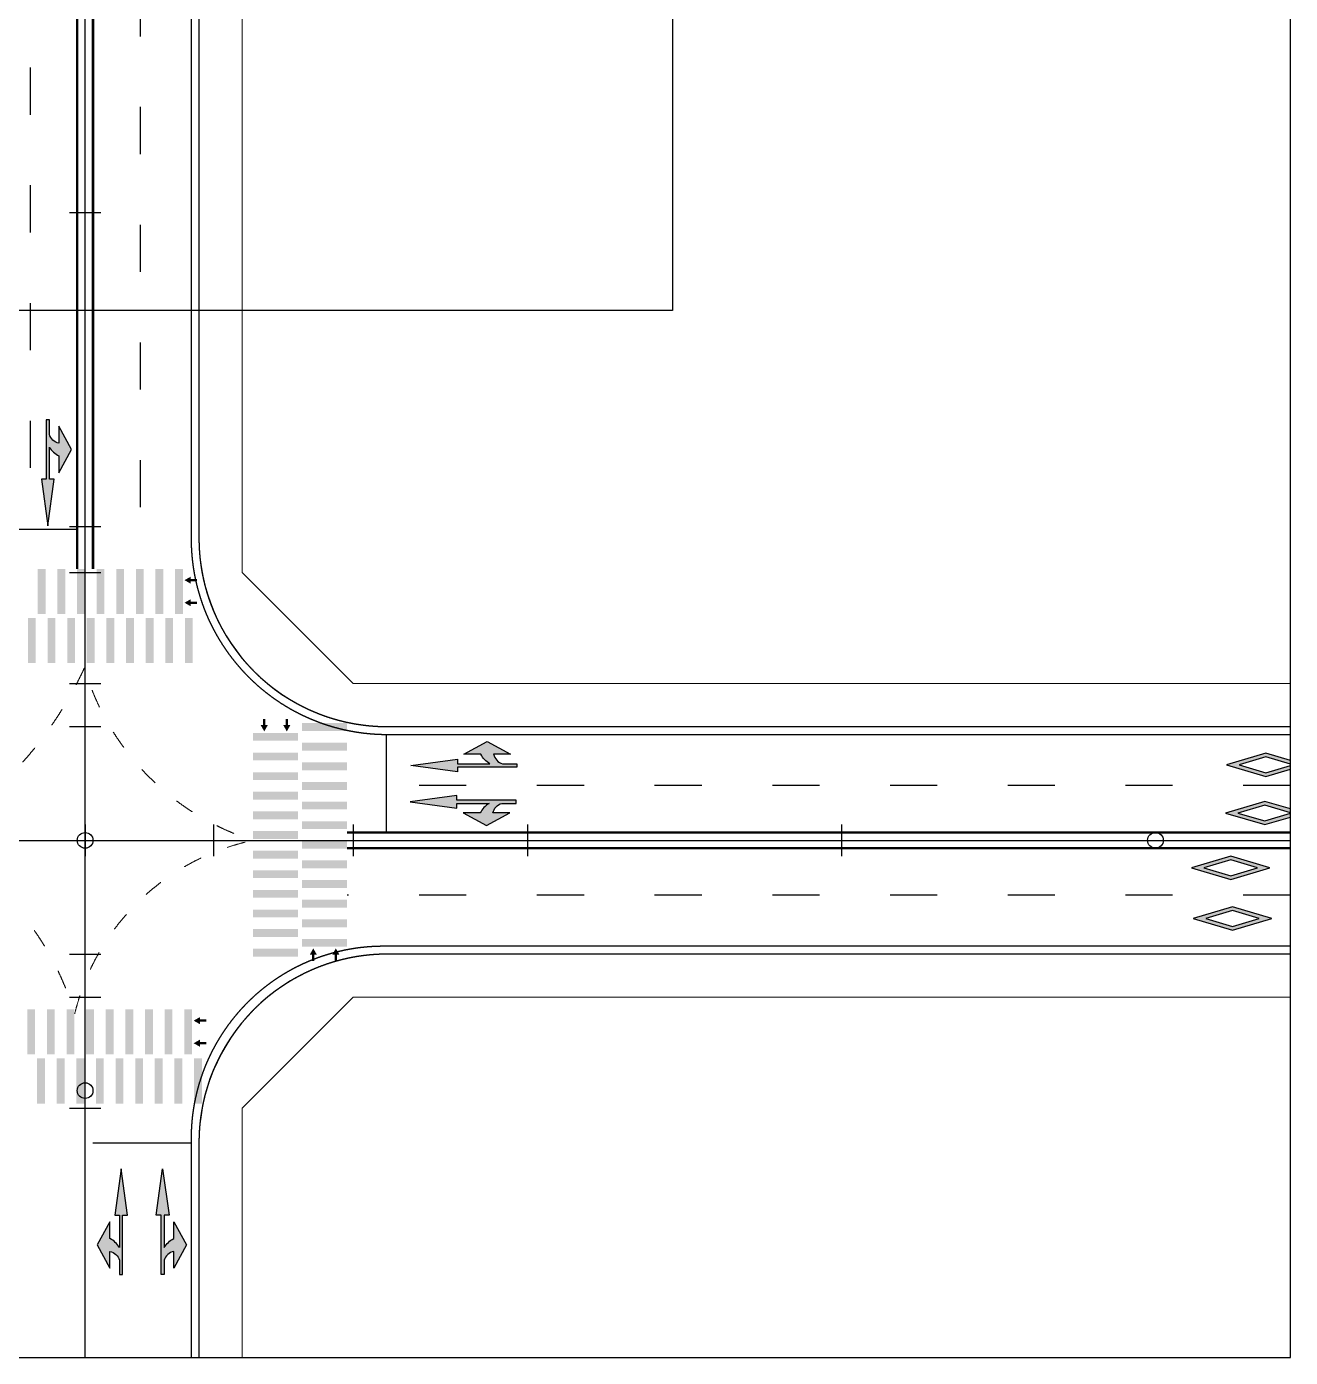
# Model space of a CAD drawing. Header units: millimetres. Extents: x -58335 to 291665, y -66693 to 213307.
# Drawn here: x 211154 to 291665, y -66693 to 18095 of the extents above; entities that cross this region are included whole.
import ezdxf
from ezdxf.xclip import XClip

# ---------------------------------------------------------------- set-up
doc = ezdxf.new("R2010")
doc.units = ezdxf.units.MM
doc.header["$LTSCALE"] = 1000
doc.header["$XCLIPFRAME"] = 0
doc.linetypes.add('X-SITE$0$ACAD_ISO03W100', pattern=[30, 12, -18])
doc.linetypes.add('X-SITE$0$H1', pattern=[1.5, 1, -0.5])
doc.layers.add('NOPLOT', color=193, linetype='Continuous', plot=False)
doc.layers.add('X-SITE$0$NOPLOT', color=193, linetype='Continuous', plot=False)
for name, color, linetype, lineweight in [('X-SITE$0$--토지이용계획선', 251, 'Continuous', 5), ('X-SITE$0$-교차로 유도선', 7, 'Continuous', 0), ('X-SITE$0$-변경 블럭 외곽-', 252, 'Continuous', 0)]:
    doc.layers.add(name, color=color, linetype=linetype, lineweight=lineweight)
for name, color, linetype in [('X-SITE$0$-보도선', 7, 'Continuous'), ('X-SITE$0$0-교차로_횡단보도', 7, 'Continuous'), ('X-SITE$0$0-노면표시', 7, 'Continuous'), ('X-SITE$0$A-FUR', 252, 'X-SITE$0$H1'), ('X-SITE$0$A-전기충전기', 1, 'Continuous'), ('X-SITE$0$도로중심선', 9, 'Continuous'), ('X-SITE$0$도로체인', 9, 'Continuous'), ('X-SITE$0$차선계획', 7, 'Continuous')]:
    doc.layers.add(name, color=color, linetype=linetype)

# ---------------------------------------------------------------- blocks, each defined once
blk = doc.blocks.new('X-SITE$0$SITE-2')
at = {"layer": 'X-SITE$0$도로중심선', "color": 252}
blk.add_lwpolyline([(184746.3494462992, 192619.8766052908), (184314.0666754325, 192619.8766571984, 0.4142079704072086), (184297.0669999999, 192602.8766572015), (184297.0669999999, 192435.5697927888, 0.4142179982388057), (184314.0672574644, 192418.5697927907), (184746.3494462992, 192418.569758324)], format="xyb", dxfattribs=at)
for points in [[(184494.567, 192418.56979911), (184494.567, 192619.876639576)], [(184494.567, 192245.6284769315), (184494.567, 192418.5697991098)]]:
    blk.add_lwpolyline(points, dxfattribs=at)
at = {"layer": 'X-SITE$0$도로체인', "color": 252}
for p, q in [((184493.567, 192458.56979911), (184495.567, 192458.56979911)), ((184493.567, 192438.56979911), (184495.567, 192438.56979911)), ((184493.567, 192435.6408667872), (184495.567, 192435.6408667872)), ((184493.567, 192428.5697991098), (184495.567, 192428.5697991098)), ((184493.567, 192425.8197991099), (184495.567, 192425.8197991099)), ((184494.5670000798, 192419.5697783992), (184494.5669999203, 192417.5697783992)), ((184502.7533408124, 192419.5726504357), (184502.7533711024, 192417.5726504359)), ((184511.638068866, 192419.5697770381), (184511.6380687064, 192417.5697770381)), ((184522.7533408101, 192419.5729533351), (184522.7533711001, 192417.5729533353)), ((184542.7533408078, 192419.5732562345), (184542.7533710978, 192417.5732562347)), ((184493.567, 192411.3197991098), (184495.567, 192411.3197991098)), ((184493.567, 192408.5697991098), (184495.567, 192408.5697991098)), ((184493.567, 192401.4987301334), (184495.567, 192401.4987301334))]:
    blk.add_line(p, q, dxfattribs=at)
for centre in [(184494.567, 192418.56979911), (184494.567, 192418.5697991098), (184562.7533559505, 192418.5735591339), (184494.567, 192402.623827831)]:
    blk.add_circle(centre, 0.5, dxfattribs=at)
blk = doc.blocks.new('X-SITE$0$A$C58c92af8')
at = {"layer": 'X-SITE$0$0-노면표시'}
h = blk.add_hatch(color=252, dxfattribs=at)
edge = h.paths.add_edge_path()
edge.add_line((502706.2534089759, 298716.3228899573), (502706.0679078773, 299637.2003523444))
edge.add_line((502706.0679078773, 299637.2003523444), (502503.5679097846, 299637.1595605647))
edge.add_line((502503.5679097846, 299637.1595605647), (502504.3293595985, 295857.1596372759))
edge.add_line((502504.3293595985, 295857.1596372759), (502200.5793634132, 295857.0984496211))
edge.add_line((502200.5793634132, 295857.0984496211), (502606.1776357368, 292887.1800933813))
edge.add_line((502606.1776357368, 292887.1800933813), (503010.5793481544, 295857.2616170382))
edge.add_line((503010.5793481544, 295857.2616170382), (502706.8293538764, 295857.2004290854))
edge.add_line((502706.8293538764, 295857.2004290854), (502706.4165769294, 297906.3229061996))
edge.add_arc((503980.3327832384, 298669.4497000751), 1485.00000142343, 210.9232963039428, 243.3404226737067)
edge.add_line((503314.0302034095, 297342.3227745926), (503314.2477594092, 296262.3227965271))
edge.add_line((503314.2477594092, 296262.3227965271), (504123.9486032203, 297747.4859335457))
edge.add_line((504123.9486032203, 297747.4859335457), (503313.6494775489, 299232.3227362966))
edge.add_line((503313.6494775489, 299232.3227362966), (503313.867035456, 298152.3227579033))
edge.add_arc((503483.4906200353, 298944.3630607248), 810.0000010735894, 196.3516052973984, 257.9121136349662, ccw=False)
h = blk.add_hatch(color=252, dxfattribs=at)
edge = h.paths.add_edge_path()
edge.add_line((531573.8400674537, 277723.7333407437), (532494.7175298408, 277723.9188424682))
edge.add_line((532494.7175298408, 277723.9188424682), (532494.758322306, 277521.4188468789))
edge.add_line((532494.758322306, 277521.4188468789), (528714.7583985999, 277520.6574007904))
edge.add_line((528714.7583985999, 277520.6574007904), (528714.8195863441, 277216.9074066018))
edge.add_line((528714.8195863441, 277216.9074066018), (525744.7380624488, 277621.3091189598))
edge.add_line((525744.7380624488, 277621.3091189598), (528714.6564183906, 278026.9073903596))
edge.add_line((528714.6564183906, 278026.9073903596), (528714.7176061347, 277723.1573963796))
edge.add_line((528714.7176061347, 277723.1573963796), (530763.8400827125, 277723.5701735651))
edge.add_arc((531526.4535737082, 278997.7937259439), 1484.999999355468, 206.6826608540005, 239.0997872237634, ccw=False)
edge.add_line((530199.5952001289, 278330.9565235113), (529119.595223017, 278330.7389672732))
edge.add_line((529119.595223017, 278330.7389672732), (530604.4320264533, 279141.0380906796))
edge.add_line((530604.4320264533, 279141.0380906796), (532089.5951638892, 278331.3372468983))
edge.add_line((532089.5951638892, 278331.3372468983), (531009.5951848701, 278331.1196906602))
edge.add_arc((531801.5670835082, 278501.0623608856), 809.9999996271101, 192.1109698715001, 253.6714782090676)
h = blk.add_hatch(color=252, dxfattribs=at)
h.dxf.hatch_style = 1
h.paths.add_polyline_path([(577706.5577150062, 277667.5573986208), (580206.5458722785, 276925.0574725305), (582706.5577150062, 277667.5573986208), (580206.5458722785, 278410.0573247408)])
h.paths.add_polyline_path([(578499.3932443336, 277667.5573986208), (580206.5461793616, 278174.5841716265), (581913.7152867988, 277667.5573986208), (580206.5461793616, 277160.5306256448)], flags=16)
h = blk.add_hatch(color=252, dxfattribs=at)
edge = h.paths.add_edge_path()
edge.add_line((531529.6249395087, 275205.004780445), (532450.5024018958, 275205.1902828848))
edge.add_line((532450.5024018958, 275205.1902828848), (532450.461611338, 275407.6902791595))
edge.add_line((532450.461611338, 275407.6902791595), (528670.4616876319, 275406.9288315808))
edge.add_line((528670.4616876319, 275406.9288315808), (528670.4004979804, 275710.6788257097))
edge.add_line((528670.4004979804, 275710.6788257097), (525700.482143946, 275305.0805541908))
edge.add_line((525700.482143946, 275305.0805541908), (528670.5636659339, 274900.6788420712))
edge.add_line((528670.5636659339, 274900.6788420712), (528670.5024781898, 275204.4288360511))
edge.add_line((528670.5024781898, 275204.4288360511), (530719.6249547675, 275204.8416132068))
edge.add_arc((531482.7517454649, 273930.9254078216), 1484.999998997637, 120.9232962170668, 153.3404225868304)
edge.add_line((530155.6248231605, 274597.2279885744), (529075.6248460487, 274597.010431621))
edge.add_line((529075.6248460487, 274597.010431621), (530560.7879834846, 273787.309588555))
edge.add_line((530560.7879834846, 273787.309588555), (532045.6247850135, 274597.6087119614))
edge.add_line((532045.6247850135, 274597.6087119614), (530965.6248079017, 274597.3911557531))
edge.add_arc((531757.6651089987, 274427.7675706549), 809.9999994958948, 106.3516052359638, 167.9121135735361, ccw=False)
h = blk.add_hatch(color=252, dxfattribs=at)
h.dxf.hatch_style = 1
h.paths.add_polyline_path([(577630.5537992194, 274591.5702020263), (580130.5419564918, 273849.070275936), (582630.5537992194, 274591.5702020263), (580130.5419564918, 275334.0701281463)])
h.paths.add_polyline_path([(578423.3893247321, 274591.5702020263), (580130.5422597602, 275098.596975032), (581837.7113671973, 274591.5702020263), (580130.5422597602, 274084.5434290504)], flags=16)
h = blk.add_hatch(color=252, dxfattribs=at)
h.dxf.hatch_style = 1
h.paths.add_polyline_path([(575464.6680513099, 271097.8369021451), (577964.6562085822, 270355.336976025), (580464.6680513099, 271097.8369021451), (577964.6562085822, 271840.3368282651)])
h.paths.add_polyline_path([(576257.5035787299, 271097.8369021451), (577964.656513758, 271604.8636751508), (579671.8256211951, 271097.8369021451), (577964.656513758, 270590.8101291691)], flags=16)
h = blk.add_hatch(color=252, dxfattribs=at)
h.dxf.hatch_style = 1
h.paths.add_polyline_path([(575578.6641050056, 267869.9465347861), (578078.6522622779, 267127.4466086661), (580578.6641050056, 267869.9465347861), (578078.6522622779, 268612.4464609062)])
h.paths.add_polyline_path([(576371.499634333, 267869.9465347861), (578078.6525674537, 268376.9733077919), (579785.8216767982, 267869.9465347861), (578078.6525674537, 267362.9197618102)], flags=16)
h = blk.add_hatch(color=252, dxfattribs=at)
edge = h.paths.add_edge_path()
edge.add_line((507171.421766825, 246099.498533014), (507171.607269831, 245178.6210706269))
edge.add_line((507171.607269831, 245178.6210706269), (507374.1072660163, 245178.6618624066))
edge.add_line((507374.1072660163, 245178.6618624066), (507373.3458162025, 248958.6617856955))
edge.add_line((507373.3458162025, 248958.6617856955), (507677.0958123878, 248958.7229733502))
edge.add_line((507677.0958123878, 248958.7229733502), (507271.4975400642, 251928.64132959))
edge.add_line((507271.4975400642, 251928.64132959), (506867.0958276466, 248958.5598059332))
edge.add_line((506867.0958276466, 248958.5598059332), (507170.8458219245, 248958.6209938859))
edge.add_line((507170.8458219245, 248958.6209938859), (507171.2585988715, 246909.4985167717))
edge.add_arc((505897.3423935162, 246146.3717261769), 1484.999998919396, 30.92329621426495, 63.34042258402827)
edge.add_line((506563.6449742988, 247473.4986483788), (506563.4274163917, 248553.4986264443))
edge.add_line((506563.4274163917, 248553.4986264443), (505753.726574488, 247068.3354894256))
edge.add_line((505753.726574488, 247068.3354894256), (506564.025698252, 245583.4986866747))
edge.add_line((506564.025698252, 245583.4986866747), (506563.8081422523, 246663.4986650681))
edge.add_arc((506394.1845567193, 245871.4583638476), 809.9999997077111, 16.351605207717, 77.91211354528662, ccw=False)
h = blk.add_hatch(color=252, dxfattribs=at)
edge = h.paths.add_edge_path()
edge.add_line((510025.0389676765, 246099.9676708614), (510025.2244706824, 245179.0902084445))
edge.add_line((510025.2244706824, 245179.0902084445), (509822.7244744971, 245179.049416635))
edge.add_line((509822.7244744971, 245179.049416635), (509821.9630265906, 248959.0493399238))
edge.add_line((509821.9630265906, 248959.0493399238), (509518.21303422, 248958.988152269))
edge.add_line((509518.21303422, 248958.988152269), (509922.6147466376, 251929.0696756279))
edge.add_line((509922.6147466376, 251929.0696756279), (510328.2130170539, 248959.1513191198))
edge.add_line((510328.2130170539, 248959.1513191198), (510024.4630246833, 248959.0901317333))
edge.add_line((510024.4630246833, 248959.0901317333), (510024.8758016303, 246909.9676545595))
edge.add_arc((511299.0993530394, 246147.3541655613), 1484.999997497539, 116.68266090091299, 149.0997872706767, ccw=False)
edge.add_line((510632.2621503547, 247474.2125369345), (510632.0445943549, 248554.2125150596))
edge.add_line((510632.0445943549, 248554.2125150596), (511442.343718119, 247069.375712428))
edge.add_line((511442.343718119, 247069.375712428), (510632.6428743079, 245584.2125753199))
edge.add_line((510632.6428743079, 245584.2125753199), (510632.4253183082, 246664.2125537132))
edge.add_arc((510802.3679884012, 245872.2406543406), 810.0000003174607, 102.1109698514372, 163.6714781890055)
at = {"layer": 'X-SITE$0$--토지이용계획선', "color": 251, "lineweight": 0}
blk.add_line((514985.8791127875, 457084.5274449324), (514985.8791127875, 289919.8236322438), dxfattribs=at)
at = {"layer": 'X-SITE$0$--토지이용계획선', "color": 252, "lineweight": 0}
for points in [[(514985.8791127875, 289919.8236322438), (522056.9467893317, 282848.7537371849)], [(522056.9467893317, 262848.7537371849), (514985.8791127875, 255777.686978433)]]:
    blk.add_lwpolyline(points, dxfattribs=at)
at = {"layer": 'X-SITE$0$--토지이용계획선', "color": 251, "lineweight": 0}
for points in [[(636935.6999765113, 282848.7388130461), (522056.9467893317, 282848.7537371849)], [(756768.3254120015, 262848.7232453653), (522056.9467893317, 262848.7537371551)]]:
    blk.add_lwpolyline(points, dxfattribs=at)
at = {"layer": 'X-SITE$0$-교차로 유도선', "color": 252, "linetype": 'X-SITE$0$ACAD_ISO03W100', "ltscale": 0.1, "flags": 128}
blk.add_lwpolyline([(504937.4783216193, 283833.1618556117, -0.1539089897089894), (494985.8787465766, 272905.1305840944, -0.2095478898976111), (504315.5217881873, 261768.505657438, -0.2894471455761055), (515676.9529557899, 272848.7540338968, -0.2486404513216439), (504937.4783216193, 283833.1618555521)], format="xyb", dxfattribs=at)
at = {"layer": 'X-SITE$0$-변경 블럭 외곽-', "lineweight": 0}
for p, q in [((514985.8787773866, 457084.5277598591), (514985.8787773866, 289919.8239471295)), ((514985.8787773866, 289919.8239471295), (522056.9464547094, 282848.7540520725)), ((522056.9464547094, 282848.7540520725), (636935.6996422391, 282848.7391279542)), ((522056.9467794616, 262848.7537272738), (514985.8791021854, 255777.6869685387)), ((784542.3625469208, 262848.7196273168), (522056.9467794616, 262848.7537272738)), ((514985.8791021854, 255777.6869685387), (514985.8791021854, 186505.6089381685))]:
    blk.add_line(p, q, dxfattribs=at)
at = {"layer": 'X-SITE$0$-보도선'}
for p, q in [((512235.8791023307, 453348.7559451337), (512235.8791023307, 292098.7534439142)), ((524235.8775433116, 280098.7534439142), (636092.913799148, 280098.7389114972)), ((774393.3355477266, 265598.7209435876), (524235.8806614093, 265598.753443944)), ((512235.8791023605, 253598.753443944), (512235.8791023605, 187348.8325524803))]:
    blk.add_line(p, q, dxfattribs=at)
at = {"layer": 'X-SITE$0$-보도선', "color": 252}
blk.add_lwpolyline([(512235.8791127875, 292098.7534537946, 0.4142135243205409), (524235.8775525764, 280098.7534537946), (636092.9138112739, 280098.7389213776, 0.4142136004256387), (645092.9149785712, 289098.7389213776), (645092.9149785712, 457905.6581065988, 0.4142135243205576), (636092.916147776, 466905.6581065988), (524235.8806710914, 466905.672638986, 0.4142136004255744), (512235.8791127875, 454905.672638986), (512235.8791127875, 453348.7559550737)], format="xyb", close=True, dxfattribs=at)
blk.add_lwpolyline([(756768.3254120015, 265598.7232433618), (524235.8806710914, 265598.753453884, 0.414213600425674), (512235.8791127875, 253598.753453884), (512235.8791127875, 187348.8325623905, 0.4142135243205576), (521235.8779435828, 178348.8325623905), (756768.3254120015, 178348.8019621079)], format="xyb", dxfattribs=at)
at = {"layer": 'X-SITE$0$-보도선'}
for centre, radius, start, end in [((524235.8791023383, 292098.7534439219), 12000.00000000768, 180, 269.999992556161), ((524235.8791023672, 253598.7534439375), 12000.00000000662, 89.99999255616102, 180)]:
    blk.add_arc(centre, radius, start, end, dxfattribs=at)
at = {"layer": 'X-SITE$0$0-교차로_횡단보도', "color": 252}
for points in [[(501965.5880799964, 287270.0606780683), (501965.5880799964, 290145.0606780683), (502465.5880799964, 287270.0606780683), (502465.5880799964, 290145.0606780683)], [(503215.5880799964, 287270.0606780683), (503215.5880799964, 290145.0606780683), (503715.5880799964, 287270.0606780683), (503715.5880799964, 290145.0606780683)], [(504465.5880799964, 287270.0606780683), (504465.5880799964, 290145.0606780683), (504965.5880799964, 287270.0606780683), (504965.5880799964, 290145.0606780683)], [(505715.5880799964, 287270.0606780683), (505715.5880799964, 290145.0606780683), (506215.5880799964, 287270.0606780683), (506215.5880799964, 290145.0606780683)], [(506965.5880799964, 287270.0606780683), (506965.5880799964, 290145.0606780683), (507465.5880799964, 287270.0606780683), (507465.5880799964, 290145.0606780683)], [(508215.5880799964, 287270.0606780683), (508215.5880799964, 290145.0606780683), (508715.5880799964, 287270.0606780683), (508715.5880799964, 290145.0606780683)], [(509465.5880799964, 287270.0606780683), (509465.5880799964, 290145.0606780683), (509965.5880799964, 287270.0606780683), (509965.5880799964, 290145.0606780683)], [(510715.5880799964, 287270.0606780683), (510715.5880799964, 290145.0606780683), (511215.5880799964, 287270.0606780683), (511215.5880799964, 290145.0606780683)], [(511315.5880799964, 289426.3106780683), (511715.5880799964, 289651.3106780683), (511715.5880799964, 289201.3106780683), (511715.5880799964, 289651.3106780683)], [(511715.5880799964, 289351.3106780683), (512115.5880799964, 289351.3106780683), (511715.5880799964, 289501.3106780683), (512115.5880799964, 289501.3106780683)], [(511315.5880799964, 287988.8106780683), (511715.5880799964, 288213.8106780683), (511715.5880799964, 287763.8106780683), (511715.5880799964, 288213.8106780683)], [(511715.5880799964, 287913.8106780683), (512115.5880799964, 287913.8106780683), (511715.5880799964, 288063.8106780683), (512115.5880799964, 288063.8106780683)], [(501340.5880799964, 287020.0606780683), (501340.5880799964, 284145.0606780683), (501840.5880799964, 287020.0606780683), (501840.5880799964, 284145.0606780683)], [(502590.5880799964, 287020.0606780683), (502590.5880799964, 284145.0606780683), (503090.5880799964, 287020.0606780683), (503090.5880799964, 284145.0606780683)], [(503840.5880799964, 287020.0606780683), (503840.5880799964, 284145.0606780683), (504340.5880799964, 287020.0606780683), (504340.5880799964, 284145.0606780683)], [(505090.5880799964, 287020.0606780683), (505090.5880799964, 284145.0606780683), (505590.5880799964, 287020.0606780683), (505590.5880799964, 284145.0606780683)], [(506340.5880799964, 287020.0606780683), (506340.5880799964, 284145.0606780683), (506840.5880799964, 287020.0606780683), (506840.5880799964, 284145.0606780683)], [(507590.5880799964, 287020.0606780683), (507590.5880799964, 284145.0606780683), (508090.5880799964, 287020.0606780683), (508090.5880799964, 284145.0606780683)], [(508840.5880799964, 287020.0606780683), (508840.5880799964, 284145.0606780683), (509340.5880799964, 287020.0606780683), (509340.5880799964, 284145.0606780683)], [(510090.5880799964, 287020.0606780683), (510090.5880799964, 284145.0606780683), (510590.5880799964, 287020.0606780683), (510590.5880799964, 284145.0606780683)], [(511340.5880799964, 287020.0606780683), (511340.5880799964, 284145.0606780683), (511840.5880799964, 287020.0606780683), (511840.5880799964, 284145.0606780683)], [(516395.7029557899, 279790.8612920081), (516170.7029576972, 280190.8612919783), (516620.7029557899, 280190.8612920081), (516170.7029576972, 280190.8612919783)], [(516470.7029576972, 280190.8612920081), (516470.7029576972, 280590.8612920081), (516320.7029576972, 280190.8612920081), (516320.7029576972, 280590.8612920081)], [(517833.2029557899, 279790.8612920975), (517608.2029576972, 280190.8612920677), (518058.2029557899, 280190.8612920975), (517608.2029576972, 280190.8612920677)], [(517908.2029576972, 280190.8612920975), (517908.2029576972, 280590.8612920975), (517758.2029576972, 280190.8612920975), (517758.2029576972, 280590.8612920975)], [(518801.9529557899, 280315.8612921571), (521676.9529557899, 280315.8612923657), (518801.9529557899, 279815.8612921571), (521676.9529557899, 279815.8612923657)], [(518551.9529557899, 279690.8612921571), (515676.9529557899, 279690.8612919485), (518551.9529557899, 279190.8612921571), (515676.9529557899, 279190.8612919485)], [(518801.9529557899, 279065.8612921571), (521676.9529557899, 279065.8612923657), (518801.9529557899, 278565.8612921571), (521676.9529557899, 278565.8612923657)], [(518551.9529557899, 278440.8612921571), (515676.9529557899, 278440.8612919485), (518551.9529557899, 277940.8612921571), (515676.9529557899, 277940.8612919485)], [(518801.9529557899, 277815.8612921571), (521676.9529557899, 277815.8612923657), (518801.9529557899, 277315.8612921571), (521676.9529557899, 277315.8612923657)], [(518551.9529557899, 277190.8612921571), (515676.9529557899, 277190.8612919485), (518551.9529557899, 276690.8612921571), (515676.9529557899, 276690.8612919485)], [(518801.9529557899, 276565.8612921571), (521676.9529557899, 276565.8612923657), (518801.9529557899, 276065.8612921571), (521676.9529557899, 276065.8612923657)], [(518551.9529557899, 275940.8612921571), (515676.9529557899, 275940.8612919485), (518551.9529557899, 275440.8612921571), (515676.9529557899, 275440.8612919485)], [(518801.9529557899, 275315.8612921571), (521676.9529557899, 275315.8612923657), (518801.9529557899, 274815.8612921571), (521676.9529557899, 274815.8612923657)], [(518551.9529557899, 274690.8612921571), (515676.9529557899, 274690.8612919485), (518551.9529557899, 274190.8612921571), (515676.9529557899, 274190.8612919485)], [(518801.9529557899, 274065.8612921571), (521676.9529557899, 274065.8612923657), (518801.9529557899, 273565.8612921571), (521676.9529557899, 273565.8612923657)], [(518551.9529557899, 273440.8612921571), (515676.9529557899, 273440.8612919485), (518551.9529557899, 272940.8612921571), (515676.9529557899, 272940.8612919485)], [(518551.9529557899, 272190.8612921571), (515676.9529557899, 272190.8612919485), (518551.9529557899, 271690.8612921571), (515676.9529557899, 271690.8612919485)], [(518801.9529557899, 272815.8612921571), (521676.9529557899, 272815.8612923657), (518801.9529557899, 272315.8612921571), (521676.9529557899, 272315.8612923657)], [(518801.9529557899, 271565.8612921571), (521676.9529557899, 271565.8612923657), (518801.9529557899, 271065.8612921571), (521676.9529557899, 271065.8612923657)], [(518551.9529557899, 270940.8612921571), (515676.9529557899, 270940.8612919485), (518551.9529557899, 270440.8612921571), (515676.9529557899, 270440.8612919485)], [(518551.9529557899, 269690.8612921571), (515676.9529557899, 269690.8612919485), (518551.9529576972, 269190.8612921571), (515676.9529576972, 269190.8612919485)], [(518801.9529557899, 270315.8612921571), (521676.9529557899, 270315.8612923657), (518801.9529557899, 269815.8612921571), (521676.9529557899, 269815.8612923657)], [(518801.9529576972, 269065.8612921571), (521676.9529576972, 269065.8612923657), (518801.9529576972, 268565.8612921571), (521676.9529576972, 268565.8612923657)], [(518551.9529576972, 268440.8612921571), (515676.9529576972, 268440.8612919485), (518551.9529576972, 267940.8612921571), (515676.9529576972, 267940.8612919485)], [(518551.9529576972, 267190.8612921571), (515676.9529576972, 267190.8612919485), (518551.9529576972, 266690.8612921571), (515676.9529576972, 266690.8612919485)], [(518801.9529576972, 267815.8612921571), (521676.9529576972, 267815.8612923657), (518801.9529576972, 267315.8612921571), (521676.9529576972, 267315.8612923657)], [(518801.9529576972, 266565.8612921571), (521676.9529576972, 266565.8612923657), (518801.9529576972, 266065.8612921571), (521676.9529576972, 266065.8612923657)], [(518551.9529576972, 265940.8612921571), (515676.9529576972, 265940.8612919485), (518551.9529576972, 265440.8612921571), (515676.9529576972, 265440.8612919485)], [(519520.7029576972, 265965.8612922763), (519745.7029576972, 265565.8612922763), (519295.7029576972, 265565.8612922465), (519745.7029576972, 265565.8612922763)], [(519445.7029576972, 265565.8612922763), (519445.7029576972, 265165.8612922763), (519595.7029576972, 265565.8612922763), (519595.7029576972, 265165.8612922763)], [(520958.2029576972, 265965.8612923359), (521183.2029576972, 265565.8612923359), (520733.2029576972, 265565.8612923061), (521183.2029576972, 265565.8612923359)], [(520883.2029576972, 265565.8612923359), (520883.2029576972, 265165.8612923359), (521033.2029576972, 265565.8612923359), (521033.2029576972, 265165.8612923359)], [(501298.3802781776, 259205.404479984), (501298.3802781776, 262080.404479984), (501798.3802781776, 259205.404479984), (501798.3802781776, 262080.404479984)], [(502548.3802781776, 259205.404479984), (502548.3802781776, 262080.404479984), (503048.3802781776, 259205.404479984), (503048.3802781776, 262080.404479984)], [(503798.3802781776, 259205.404479984), (503798.3802781776, 262080.404479984), (504298.3802781776, 259205.404479984), (504298.3802781776, 262080.404479984)], [(505048.3802781776, 259205.404479984), (505048.3802781776, 262080.404479984), (505548.3802781776, 259205.404479984), (505548.3802781776, 262080.404479984)], [(506298.3802781776, 259205.404479984), (506298.3802781776, 262080.404479984), (506798.3802781776, 259205.404479984), (506798.3802781776, 262080.404479984)], [(507548.3802781776, 259205.404479984), (507548.3802781776, 262080.404479984), (508048.3802781776, 259205.404479984), (508048.3802781776, 262080.404479984)], [(508798.3802781776, 259205.404479984), (508798.3802781776, 262080.404479984), (509298.3802781776, 259205.404479984), (509298.3802781776, 262080.404479984)], [(510048.3802781776, 259205.404479984), (510048.3802781776, 262080.404479984), (510548.3802781776, 259205.404479984), (510548.3802781776, 262080.404479984)], [(511298.3802781776, 259205.404479984), (511298.3802781776, 262080.404479984), (511798.3802781776, 259205.404479984), (511798.3802781776, 262080.404479984)], [(511898.3802781776, 261361.654479984), (512298.3802781776, 261586.6544799542), (512298.3802781776, 261136.6544799542), (512298.3802781776, 261586.6544799542)], [(512298.3802781776, 261286.6544799542), (512698.3802781776, 261286.6544799542), (512298.3802781776, 261436.6544799542), (512698.3802781776, 261436.6544799542)], [(511898.3802781776, 259924.154479984), (512298.3802781776, 260149.1544799542), (512298.3802781776, 259699.1544799542), (512298.3802781776, 260149.1544799542)], [(512298.3802781776, 259849.1544799542), (512698.3802781776, 259849.1544799542), (512298.3802781776, 259999.1544799542), (512698.3802781776, 259999.1544799542)], [(501923.3802781776, 258955.404479984), (501923.3802781776, 256080.404479984), (502423.3802781776, 258955.404479984), (502423.3802781776, 256080.404479984)], [(503173.3802781776, 258955.404479984), (503173.3802781776, 256080.404479984), (503673.3802781776, 258955.404479984), (503673.3802781776, 256080.404479984)], [(504423.3802781776, 258955.404479984), (504423.3802781776, 256080.404479984), (504923.3802781776, 258955.404479984), (504923.3802781776, 256080.404479984)], [(505673.3802781776, 258955.404479984), (505673.3802781776, 256080.404479984), (506173.3802781776, 258955.404479984), (506173.3802781776, 256080.404479984)], [(506923.3802781776, 258955.404479984), (506923.3802781776, 256080.404479984), (507423.3802781776, 258955.404479984), (507423.3802781776, 256080.404479984)], [(508173.3802781776, 258955.404479984), (508173.3802781776, 256080.404479984), (508673.3802781776, 258955.404479984), (508673.3802781776, 256080.404479984)], [(509423.3802781776, 258955.404479984), (509423.3802781776, 256080.404479984), (509923.3802781776, 258955.404479984), (509923.3802781776, 256080.404479984)], [(510673.3802781776, 258955.404479984), (510673.3802781776, 256080.404479984), (511173.3802781776, 258955.404479984), (511173.3802781776, 256080.404479984)], [(511923.3802781776, 258955.404479984), (511923.3802781776, 256080.404479984), (512423.3802781776, 258955.404479984), (512423.3802781776, 256080.404479984)]]:
    blk.add_solid(points, dxfattribs=at)
at = {"layer": 'X-SITE$0$0-노면표시', "color": 252}
for points in [[(502706.2534089759, 298716.3228899573), (502706.0679078773, 299637.2003523444), (502503.5679097846, 299637.1595605647), (502504.3293595985, 295857.1596372759), (502200.5793634132, 295857.0984496211), (502606.1776357368, 292887.1800933813), (503010.5793481544, 295857.2616170382), (502706.8293538764, 295857.2004290854), (502706.4165769294, 297906.3229061996, 0.1423973180341528), (503314.0302034095, 297342.3227745926), (503314.2477594092, 296262.3227965271), (504123.9486032203, 297747.4859335457), (503313.6494775489, 299232.3227362966), (503313.867035456, 298152.3227579033, -0.2752605111601941)], [(531573.8400674537, 277723.7333407437), (532494.7175298408, 277723.9188424682), (532494.758322306, 277521.4188468789), (528714.7583985999, 277520.6574007904), (528714.8195863441, 277216.9074066018), (525744.7380624488, 277621.3091189598), (528714.6564183906, 278026.9073903596), (528714.7176061347, 277723.1573963796), (530763.8400827125, 277723.5701735651, -0.1423973180341528), (530199.5952001289, 278330.9565235113), (529119.595223017, 278330.7389672732), (530604.4320264533, 279141.0380906796), (532089.5951638892, 278331.3372468983), (531009.5951848701, 278331.1196906602, 0.2752605111601941)], [(531529.6249395087, 275205.004780445), (532450.5024018958, 275205.1902828848), (532450.461611338, 275407.6902791595), (528670.4616876319, 275406.9288315808), (528670.4004979804, 275710.6788257097), (525700.482143946, 275305.0805541908), (528670.5636659339, 274900.6788420712), (528670.5024781898, 275204.4288360511), (530719.6249547675, 275204.8416132068, 0.1423973180341528), (530155.6248231605, 274597.2279885744), (529075.6248460487, 274597.010431621), (530560.7879834846, 273787.309588555), (532045.6247850135, 274597.6087119614), (530965.6248079017, 274597.3911557531, -0.2752605111601941)], [(507171.421766825, 246099.498533014), (507171.607269831, 245178.6210706269), (507374.1072660163, 245178.6618624066), (507373.3458162025, 248958.6617856955), (507677.0958123878, 248958.7229733502), (507271.4975400642, 251928.64132959), (506867.0958276466, 248958.5598059332), (507170.8458219245, 248958.6209938859), (507171.2585988715, 246909.4985167717, 0.1423973180341528), (506563.6449742988, 247473.4986483788), (506563.4274163917, 248553.4986264443), (505753.726574488, 247068.3354894256), (506564.025698252, 245583.4986866747), (506563.8081422523, 246663.4986650681, -0.2752605111601941)], [(510025.0389676765, 246099.9676708614), (510025.2244706824, 245179.0902084445), (509822.7244744971, 245179.049416635), (509821.9630265906, 248959.0493399238), (509518.21303422, 248958.988152269), (509922.6147466376, 251929.0696756279), (510328.2130170539, 248959.1513191198), (510024.4630246833, 248959.0901317333), (510024.8758016303, 246909.9676545595, -0.1423973180341528), (510632.2621503547, 247474.2125369345), (510632.0445943549, 248554.2125150596), (511442.343718119, 247069.375712428), (510632.6428743079, 245584.2125753199), (510632.4253183082, 246664.2125537132, 0.2752605111601941)]]:
    blk.add_lwpolyline(points, format="xyb", close=True, dxfattribs=at)
for points in [[(582706.5577150062, 277667.5573986208), (580206.5458722785, 278410.0573247408), (577706.5577150062, 277667.5573986208), (580206.5458722785, 276925.0574725305)], [(581913.7152867988, 277667.5573986208), (580206.5461793616, 278174.5841716265), (578499.3932443336, 277667.5573986208), (580206.5461793616, 277160.5306256448)], [(582630.5537992194, 274591.5702020263), (580130.5419564918, 275334.0701281463), (577630.5537992194, 274591.5702020263), (580130.5419564918, 273849.070275936)], [(581837.7113671973, 274591.5702020263), (580130.5422597602, 275098.596975032), (578423.3893247321, 274591.5702020263), (580130.5422597602, 274084.5434290504)], [(580464.6680513099, 271097.8369021451), (577964.6562085822, 271840.3368282651), (575464.6680513099, 271097.8369021451), (577964.6562085822, 270355.336976025)], [(579671.8256211951, 271097.8369021451), (577964.656513758, 271604.8636751508), (576257.5035787299, 271097.8369021451), (577964.656513758, 270590.8101291691)], [(580578.6641050056, 267869.9465347861), (578078.6522622779, 268612.4464609062), (575578.6641050056, 267869.9465347861), (578078.6522622779, 267127.4466086661)], [(579785.8216767982, 267869.9465347861), (578078.6525674537, 268376.9733077919), (576371.499634333, 267869.9465347861), (578078.6525674537, 267362.9197618102)]]:
    blk.add_lwpolyline(points, close=True, dxfattribs=at)
at = {"layer": 'X-SITE$0$차선계획', "color": 252}
blk.add_lwpolyline([(511735.8791127875, 292098.6901899015, 0.4128241855836041), (524176.9529901221, 279598.7538289165), (636092.9137445167, 279598.7389214372, 0.4142136004256383), (645592.9149785712, 289098.7389214372), (645592.9149785712, 457905.6581066584, 0.4142135243205577), (636092.9162126258, 467405.6581066584), (523985.8807054237, 467405.6726715004, 0.414213600425638), (511735.8791127875, 455155.6726715004), (511735.8791127875, 453348.7559551036)], format="xyb", close=True, dxfattribs=at)
at = {"layer": 'X-SITE$0$차선계획', "color": 252, "linetype": 'X-SITE$0$ACAD_ISO03W100', "ltscale": 0.25, "flags": 128}
for points in [[(501485.8791127875, 457084.5283056831), (501485.8791127875, 292645.0606781875)], [(508485.8791127875, 454575.346122924), (508485.8791127875, 290145.0606781875)], [(636592.5538831428, 276348.7388565873), (524176.9529901221, 276348.7534615432)], [(634092.5538488105, 269348.7391813432), (521676.9529557899, 269348.7537863289)]]:
    blk.add_lwpolyline(points, dxfattribs=at)
at = {"layer": 'X-SITE$0$차선계획', "color": 252, "const_width": 150}
for points in [[(504485.8791127875, 457084.5281108057), (504485.8791127875, 290145.0606783067)], [(505485.8791127875, 457084.5280783807), (505485.8791127875, 290145.0606783067)], [(636592.5538831428, 273348.7388565873), (521676.9529901221, 273348.7537863289)], [(636592.5538163856, 272348.7388565873), (521676.9529252723, 272348.7537863289)]]:
    blk.add_lwpolyline(points, dxfattribs=at)
at = {"layer": 'X-SITE$0$차선계획', "color": 252}
for points in [[(504485.8791127875, 292645.0606782471), (498235.8791127875, 292645.0606782471)], [(524176.9529576972, 273348.7534615432), (524176.9529901221, 279598.7534614538)], [(505485.8791127875, 253580.404479984), (511735.8791127875, 253580.404479984)]]:
    blk.add_lwpolyline(points, dxfattribs=at)
blk.add_lwpolyline([(756768.3254120015, 266098.7232433942), (523985.8807054237, 266098.7534864282, 0.4142136004242468), (511735.8791127875, 253848.753486458), (511735.8791127875, 187348.8325624501, 0.4142135243205577), (521235.877878733, 177848.8325624501), (756768.3254120015, 177848.8019621591)], format="xyb", dxfattribs=at)
at = {"layer": 'X-SITE$0$A-FUR', "ltscale": 10, "xscale": 1000, "yscale": 1000, "zscale": 1000}
blk.add_blockref('X-SITE$0$SITE-2', (-183989581.1208872, -192145721.043155), dxfattribs=at)

msp = doc.modelspace()

# ---------------------------------------------------------------- linework, layer by layer
at = {"layer": 'NOPLOT'}
msp.add_lwpolyline([(-58335.05098542862, -66693.16486962553), (291664.9490145714, -66693.16486962553), (291664.9490145714, 213306.8351303746), (-58335.05098542862, 213306.8351303746)], close=True, dxfattribs=at)
at = {"layer": 'X-SITE$0$NOPLOT'}
msp.add_lwpolyline([(0, 178200), (252300, 178200), (252300, 0), (0, 0)], close=True, dxfattribs=at)

# ---------------------------------------------------------------- block references
at = {"layer": 'X-SITE$0$A-전기충전기'}
ref = msp.add_blockref('X-SITE$0$A$C58c92af8', (-290103.3762674975, -306600.5986461655), dxfattribs=at)
XClip(ref).set_block_clipping_path([(231768.32528206886, 239907.43377653998), (581768.3252820689, 519907.4337765401)])

doc.saveas('drawing.dxf')
